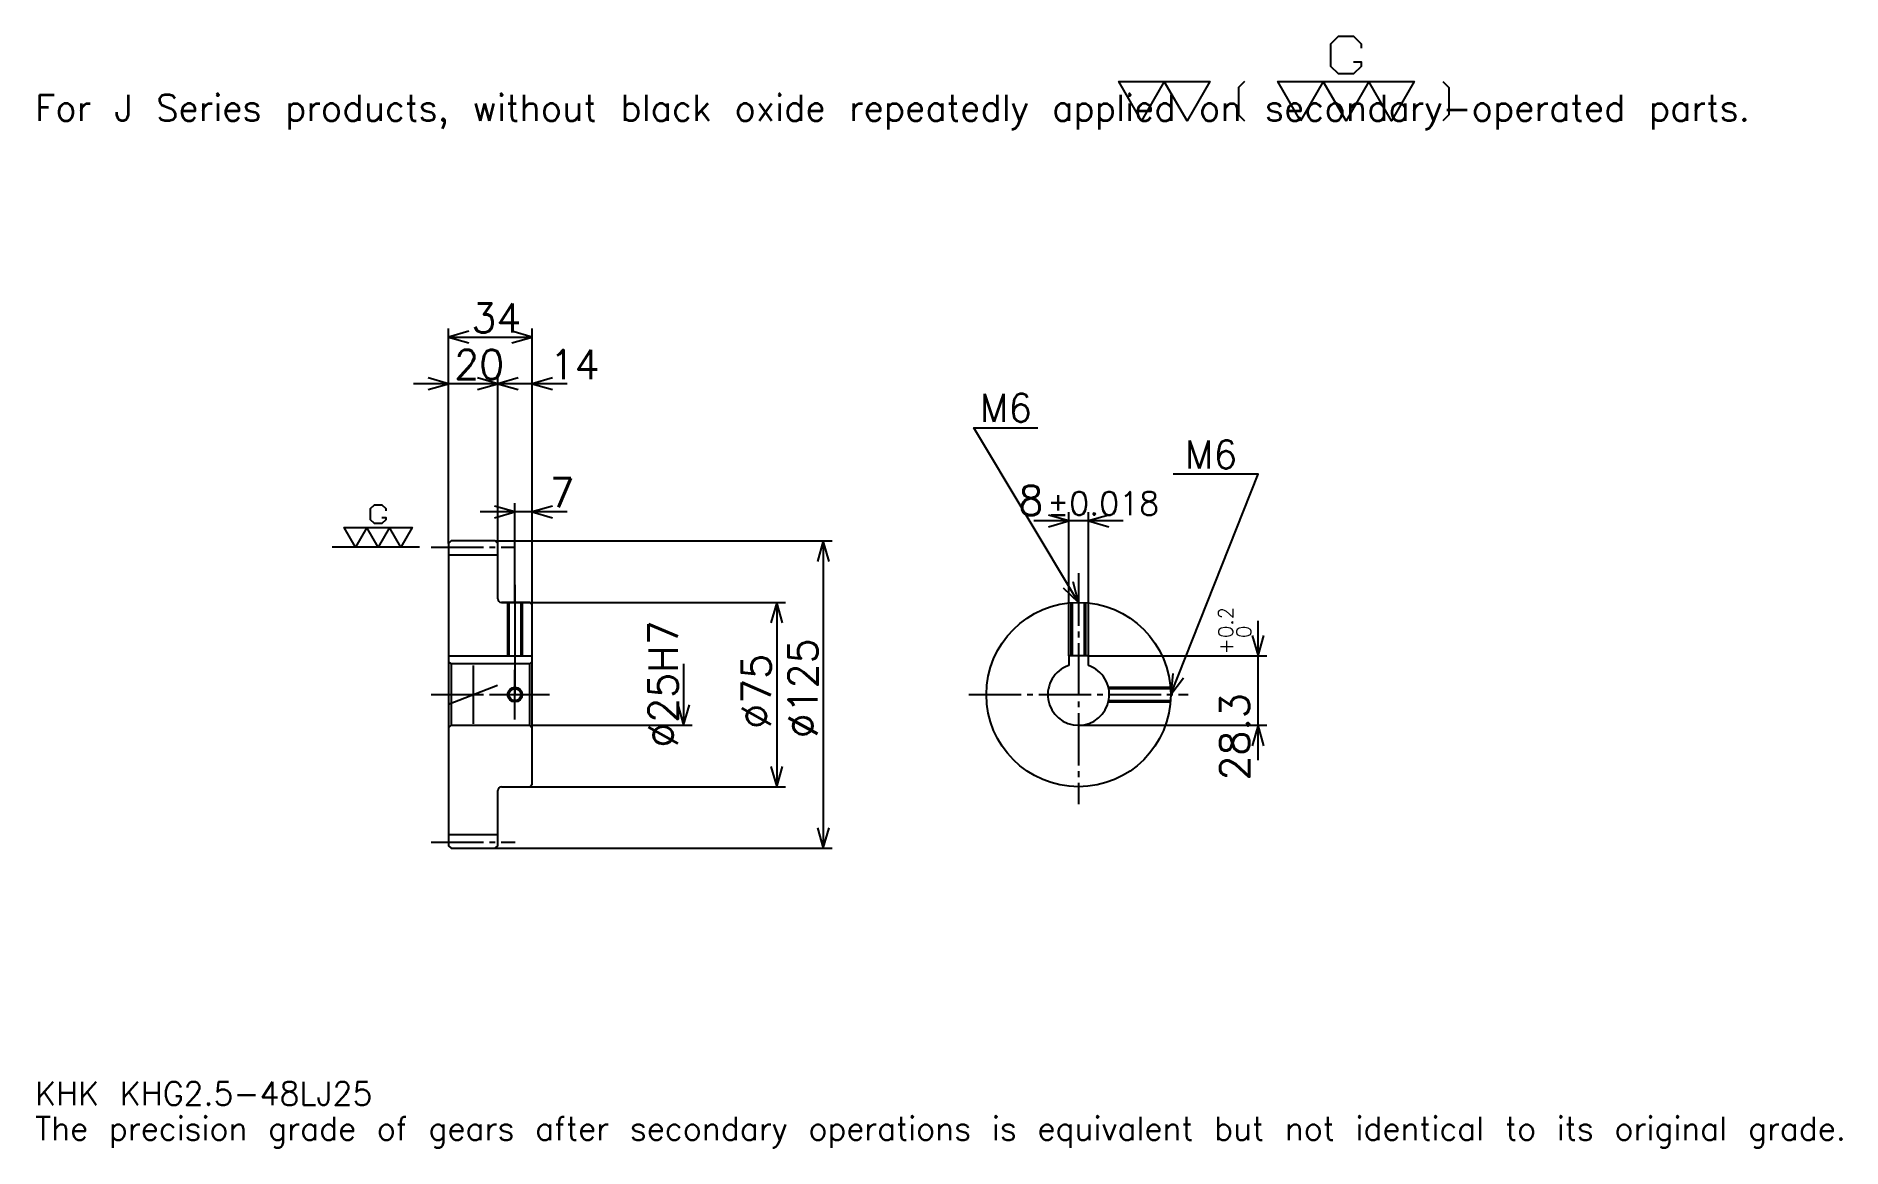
# Model space of a CAD drawing. Extents: x 24 to 759, y 9 to 461.
import ezdxf

# ---------------------------------------------------------------- set-up
doc = ezdxf.new("R2010")
doc.units = 0
doc.linetypes.add('DASHDOT', pattern=[28.434782, 21.326087, -2.369565, 2.369565, -2.369565])
doc.layers.get('0').update_dxf_attribs({"linetype": 'CONTINUOUS'})
doc.layers.add('DASHDOT', color=6, linetype='DASHDOT')
doc.styles.add('KANJI', font='TXT', dxfattribs={"bigfont": 'BIGFONT'})

msp = doc.modelspace()

# ---------------------------------------------------------------- linework, layer by layer
at = {"color": 5}
for p, q in [((191.934784, 255.619568), (191.934784, 342.108704)), ((191.934784, 338.554352), (225.934784, 338.554352)), ((225.934784, 255.619568), (225.934784, 342.108704)), ((226.152176, 319.597839), (177.717392, 319.597839)), ((240.152176, 319.597839), (197.717392, 319.597839)), ((211.934784, 255.619568), (211.934784, 323.152161)), ((240.152176, 267.467407), (204.717392, 267.467407)), ((218.934784, 255.619568), (218.934784, 271.021729)), ((444.260864, 208.919571), (444.260864, 267.347839)), ((452.260864, 208.919571), (452.260864, 267.347839)), ((466.478241, 263.793488), (430.043457, 263.793488)), ((191.934784, 254.619568), (191.934784, 255.619568)), ((210.934784, 255.619568), (225.934784, 255.619568)), ((211.934784, 254.619568), (211.934784, 255.619568)), ((218.934784, 230.619568), (218.934784, 255.619568)), ((218.934784, 230.619568), (218.934784, 255.619568)), ((225.934784, 255.619568), (347.967407, 255.619568)), ((225.934784, 229.619568), (225.934784, 255.619568)), ((344.413055, 255.619568), (344.413055, 130.619568)), ((213.434784, 230.619568), (225.934784, 230.619568)), ((225.934784, 230.619568), (329.010864, 230.619568)), ((325.456512, 230.619568), (325.456512, 155.619568)), ((521.304321, 166.402176), (521.304321, 223.136963)), ((452.260864, 208.919571), (524.858704, 208.919571)), ((287.543488, 205.619568), (287.543488, 180.619568)), ((225.934784, 180.619568), (291.097839, 180.619568)), ((448.260864, 180.619568), (524.858704, 180.619568)), ((213.434784, 155.619568), (225.934784, 155.619568)), ((225.934784, 155.619568), (329.010864, 155.619568)), ((210.934784, 130.619568), (225.934784, 130.619568)), ((225.934784, 130.619568), (347.967407, 130.619568))]:
    msp.add_line(p, q, dxfattribs=at)
at = {"color": 7}
for p, q in [((180.08696, 253.119568), (144.543488, 253.119568)), ((201.934784, 204.967392), (201.934784, 181.271744))]:
    msp.add_line(p, q, dxfattribs=at)
at = {"color": 4}
for p, q in [((191.934784, 249.994568), (211.934784, 249.994568)), ((191.934784, 208.919571), (225.934784, 208.919571)), ((224.934784, 205.619568), (225.934784, 206.619568)), ((192.934784, 205.619568), (192.934784, 180.619568)), ((224.934784, 180.619568), (225.934784, 179.619568)), ((191.934784, 136.244568), (211.934784, 136.244568))]:
    msp.add_line(p, q, dxfattribs=at)
at = {"color": 7}
for points in [[(560.165222, 450.549133), (563.245667, 450.549133), (563.245667, 448.700867), (560.165222, 445.620422), (554.004395, 445.620422), (550.92395, 448.700867), (550.92395, 457.942169), (554.004395, 461.022583), (560.165222, 461.022583), (563.245667, 457.942169), (563.245667, 456.093903)], [(473.913055, 426.521729), (464.671753, 442.539978), (501.636963, 442.539978), (492.39566, 426.521729), (483.154358, 442.539978), (473.913055, 426.521729)], [(515.806946, 442.539978), (513.342651, 440.075653), (513.342651, 428.986084), (515.806946, 426.521729)], [(538.602173, 426.521729), (529.360901, 442.539978), (584.808716, 442.539978), (575.567383, 426.521729), (566.326111, 442.539978), (557.084778, 426.521729), (547.843506, 442.539978), (538.602173, 426.521729)], [(596.514343, 442.539978), (598.978699, 440.075653), (598.978699, 428.986084), (596.514343, 426.521729)], [(164.803253, 265.13327), (166.343475, 265.13327), (166.343475, 264.209137), (164.803253, 262.668915), (161.722824, 262.668915), (160.182617, 264.209137), (160.182617, 268.829773), (161.722824, 270.369995), (164.803253, 270.369995), (166.343475, 268.829773), (166.343475, 267.90564)], [(154.021744, 253.119568), (149.401093, 261.128693), (177.125, 261.128693), (172.504349, 253.119568), (167.883698, 261.128693), (163.263046, 253.119568), (158.642395, 261.128693), (154.021744, 253.119568)]]:
    msp.add_lwpolyline(points, dxfattribs=at)
at = {"color": 5}
for points in [[(200.228256, 340.92392), (191.934784, 338.554352), (200.228256, 336.184784)], [(217.641312, 336.184784), (225.934784, 338.554352), (217.641312, 340.92392)], [(183.641312, 317.228271), (191.934784, 319.597839), (183.641312, 321.967407)], [(203.641312, 317.228271), (211.934784, 319.597839), (203.641312, 321.967407)], [(220.228256, 321.967407), (211.934784, 319.597839), (220.228256, 317.228271)], [(234.228271, 321.967407), (225.934784, 319.597839), (234.228271, 317.228271)], [(448.260864, 230.619568), (405.608704, 301.706543), (431.67392, 301.706543)], [(485.760864, 193.119568), (521.304321, 282.75), (486.708679, 282.75)], [(210.641312, 265.097839), (218.934784, 267.467407), (210.641312, 269.836975)], [(234.228271, 269.836975), (225.934784, 267.467407), (234.228271, 265.097839)], [(435.967407, 261.42392), (444.260864, 263.793488), (435.967407, 266.163055)], [(460.554352, 266.163055), (452.260864, 263.793488), (460.554352, 261.42392)], [(346.782623, 247.32608), (344.413055, 255.619568), (342.043488, 247.32608)], [(441.962036, 236.512039), (448.260864, 230.619568), (446.025787, 238.950302)], [(327.82608, 222.326096), (325.456512, 230.619568), (323.086945, 222.326096)], [(518.934814, 217.213043), (521.304321, 208.919571), (523.67395, 217.213043)], [(486.615387, 201.702484), (485.760864, 193.119568), (491.020782, 199.955505)], [(285.17392, 188.91304), (287.543488, 180.619568), (289.913055, 188.91304)], [(523.67395, 172.326096), (521.304321, 180.619568), (518.934814, 172.326096)], [(323.086945, 163.91304), (325.456512, 155.619568), (327.82608, 163.91304)], [(342.043488, 138.913055), (344.413055, 130.619568), (346.782623, 138.913055)]]:
    msp.add_lwpolyline(points, dxfattribs=at)
at = {"color": 4}
for points in [[(211.934784, 232.119568), (211.934784, 254.619568), (210.934784, 255.619568), (192.934784, 255.619568), (191.934784, 254.619568), (191.934784, 179.619568)], [(213.434784, 155.619568), (224.934784, 155.619568), (225.934784, 156.619568), (225.934784, 229.619568), (224.934784, 230.619568), (213.434784, 230.619568)], [(215.934784, 230.619568), (215.934784, 208.919571)], [(216.474792, 230.619568), (216.474792, 208.919571)], [(221.394775, 230.619568), (221.394775, 208.919571)], [(221.934784, 230.619568), (221.934784, 208.919571)], [(445.260864, 208.919571), (445.260864, 230.499374)], [(445.800842, 208.919571), (445.800842, 230.538788)], [(450.720856, 208.919571), (450.720856, 230.538788)], [(451.260864, 208.919571), (451.260864, 230.499374)], [(191.934784, 179.619568), (192.934784, 180.619568), (224.934784, 180.619568), (224.934784, 205.619568), (192.934784, 205.619568), (191.934784, 206.619568)], [(452.260864, 204.96228), (452.260864, 208.919571), (444.260864, 208.919571), (444.260864, 204.96228)], [(460.395538, 196.119568), (485.640656, 196.119568)], [(460.516418, 195.579575), (485.680084, 195.579575)], [(460.395538, 190.119568), (485.640656, 190.119568)], [(460.516418, 190.659561), (485.680084, 190.659561)], [(191.934784, 179.619568), (191.934784, 131.619568), (192.934784, 130.619568), (210.934784, 130.619568), (211.934784, 131.619568), (211.934784, 154.119568)]]:
    msp.add_lwpolyline(points, dxfattribs=at)
for centre, radius in [((448.260864, 193.119568), 37.5), ((218.934784, 193.119568), 2.46)]:
    msp.add_circle(centre, radius, dxfattribs=at)
at = {"color": 7}
msp.add_circle((218.934784, 193.119568), 3, dxfattribs=at)
at = {"color": 4}
for centre, radius, start, end in [((213.434784, 232.119568), 1.5, 180, 270), ((448.260864, 193.119568), 12.5, 108.662925185, 71.337074815), ((213.434784, 154.119568), 1.5, 90, 180)]:
    msp.add_arc(centre, radius, start, end, dxfattribs=at)
at = {"layer": 'DASHDOT', "color": 7}
for p, q in [((184.826096, 253.119568), (219.043488, 253.119568)), ((448.260864, 242.467392), (448.260864, 148.510864)), ((218.934784, 230.619568), (218.934784, 193.119568)), ((184.826096, 193.119568), (233.043488, 193.119568)), ((191.934784, 189.180466), (211.934784, 197.05867)), ((403.652161, 193.119568), (492.869568, 193.119568)), ((184.826096, 133.119568), (219.043488, 133.119568))]:
    msp.add_line(p, q, dxfattribs=at)
for points in [[(218.934784, 237.728271), (218.934784, 201.810867)], [(218.934784, 183.010864), (218.934784, 203.228271)], [(208.82608, 193.119568), (229.043488, 193.119568)]]:
    msp.add_lwpolyline(points, dxfattribs=at)

# ---------------------------------------------------------------- texts
at = {"color": 7, "style": 'KANJI'}
for s, height, p in [('For J Series products, without black oxide repeatedly applied on secondary-operated parts.', 10.663043, (23.695652, 426.521729)), ('34', 11.847826, (201.233704, 340.450012)), ('20', 11.847826, (194.233704, 321.493469)), ('14', 11.847826, (233.043488, 321.493469)), ('M6', 11.373913, (407.978271, 304.07608)), ('M6', 11.373913, (491.447815, 285.119568)), ('7', 11.847826, (233.043488, 269.363037)), ('8', 11.847826, (423.804626, 266.163055)), ('%%p0.018', 9.478261, (435.532501, 266.163055)), ('KHK KHG2.5-48LJ25', 9.478261, (23.695652, 26.065218)), ('The precision grade of gears after secondary operations is equivalent but not identical to its original grade.', 9.478261, (23.695652, 11.847826))]:
    msp.add_text(s, height=height, dxfattribs=at).set_placement(p)
for s, height, p in [('0.2', 5.923913, (511.115234, 216.074036)), ('%%c25H7', 11.847826, (285.17392, 171.497284)), ('%%c125', 11.847826, (342.043488, 175.347839)), ('+', 5.923913, (511.115234, 209.439255)), ('0', 5.923913, (518.460876, 216.074036)), ('%%c75', 11.847826, (323.086945, 179.198364)), ('28.3', 11.847826, (517.75, 158.157166))]:
    msp.add_text(s, height=height, rotation=90, dxfattribs=at).set_placement(p)

doc.saveas('drawing.dxf')
